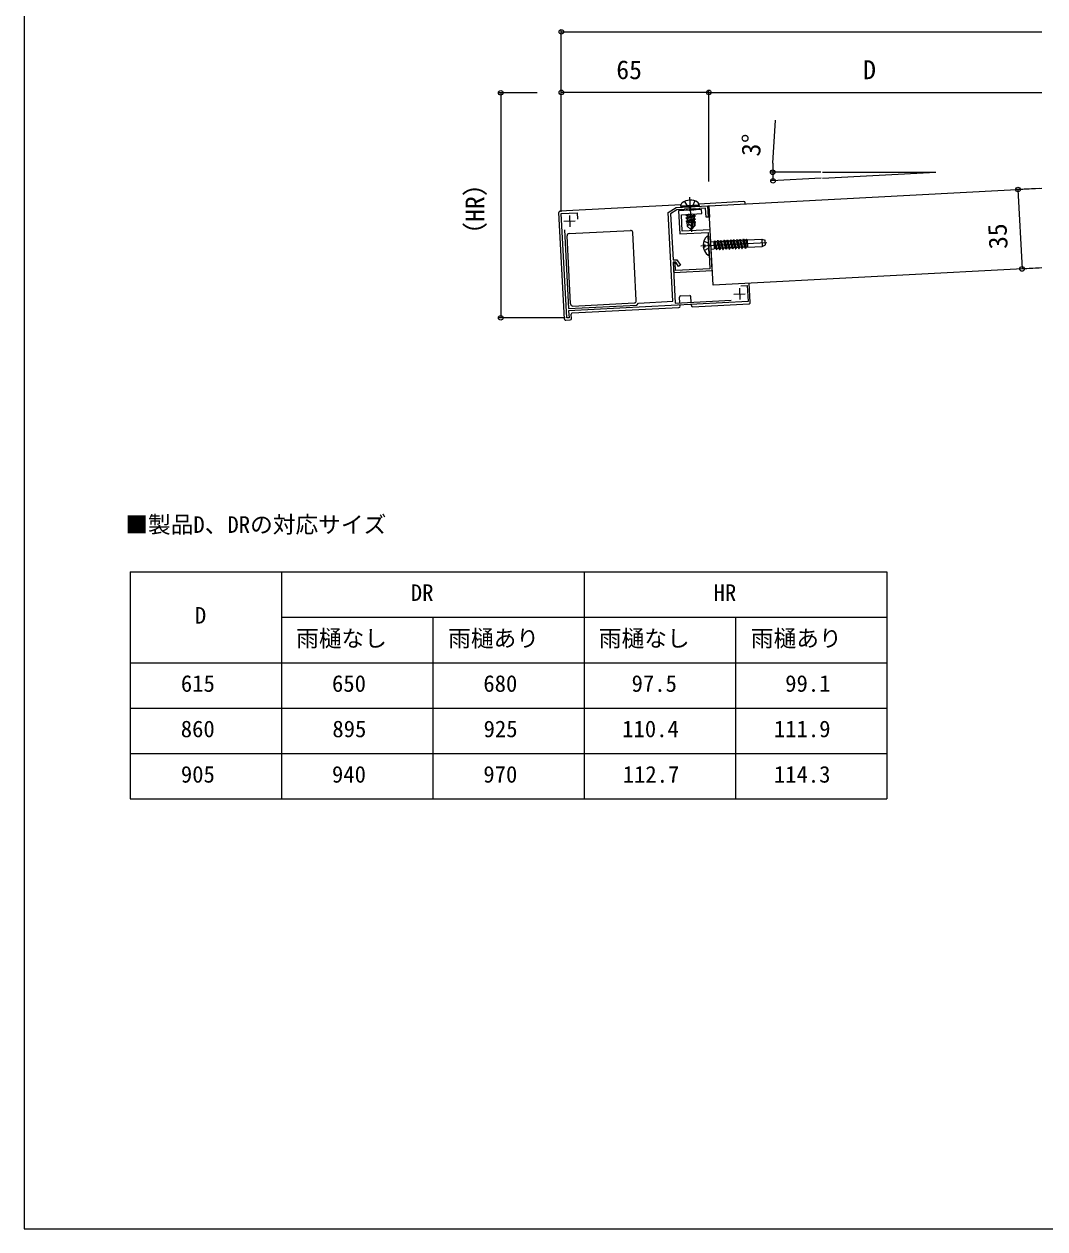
# Model space of a CAD drawing. Units: millimetres, scale not verified. Extents: x -875 to 875, y -1302 to 1296.
# Drawn here: x -875 to -201, y -1302 to -506 of the extents above; entities that cross this region are included whole.
import ezdxf
from ezdxf.enums import TextEntityAlignment as Align

# ---------------------------------------------------------------- set-up
doc = ezdxf.new("R2010")
doc.units = ezdxf.units.MM
doc.header["$LTSCALE"] = 8
doc.layers.add('0-1_TABLE1', color=7, linetype='Continuous', lineweight=18)
for name, color, linetype in [('0-2_USER1', 3, 'Continuous'), ('0-3_YKK_11', 7, 'Continuous'), ('0-4_YKK_12', 2, 'Continuous'), ('0-5_YKK_13', 4, 'Continuous'), ('0-6_YKK_D', 6, 'Continuous'), ('0-7_YKK_ZWAK', 7, 'Continuous')]:
    doc.layers.add(name, color=color, linetype=linetype)
doc.styles.add('ＭＳ ゴシック', font='')
doc.styles.get('ＭＳ ゴシック').set_extended_font_data('MS Gothic')

msp = doc.modelspace()

# ---------------------------------------------------------------- linework, layer by layer
at = {"layer": '0-1_TABLE1'}
for p, q in [((-805, -868.3), (-305, -868.3)), ((-805, -868.3), (-805, -1018.3)), ((-705, -868.3), (-705, -1018.3)), ((-505, -868.3), (-505, -1018.3)), ((-305, -868.3), (-305, -1018.3)), ((-705, -898.3), (-305, -898.3)), ((-605, -898.3), (-605, -1018.3)), ((-405, -898.3), (-405, -1018.3)), ((-805, -928.3), (-305, -928.3)), ((-805, -958.3), (-305, -958.3)), ((-805, -988.3), (-305, -988.3)), ((-805, -1018.3), (-305, -1018.3))]:
    msp.add_line(p, q, dxfattribs=at)
at = {"layer": '0-3_YKK_11'}
for p, q in [((-518.301, -636.708), (-510.811, -636.315)), ((-514.752, -632.766), (-514.359, -640.256)), ((-402.426, -680.954), (-402.034, -688.444)), ((-405.975, -684.895), (-398.485, -684.502))]:
    msp.add_line(p, q, dxfattribs=at)
for points in [[(-518.001, -642.423), (-515.278, -694.378), (-470.19, -692.015), (-469.054, -690.754), (-446.286, -689.561), (-449.361, -630.873), (-444.277, -627.571), (-423.306, -626.472), (-422.914, -633.962), (-424.411, -634.04), (-424.726, -628.048), (-428.857, -628.265), (-429.259, -628.568), (-430.648, -628.64), (-431.079, -628.381), (-438.744, -628.783), (-439.146, -629.086), (-440.534, -629.158), (-440.966, -628.899), (-443.797, -629.048), (-447.818, -631.659), (-446.217, -662.22), (-443.642, -662.085), (-441.331, -665.644), (-442.589, -666.461), (-444.429, -663.628), (-446.138, -663.718), (-444.725, -690.681), (-407.749, -688.743)], [(-401.524, -679.404), (-397.262, -679.181), (-396.712, -689.667), (-515.2, -695.876), (-514.964, -700.37), (-516.462, -700.449), (-520.073, -631.543), (-509.588, -630.994), (-509.364, -635.256)]]:
    msp.add_lwpolyline(points, dxfattribs=at)
msp.add_lwpolyline([(-420.32, -669.125), (-421.725, -642.312), (-440.15, -643.277), (-440.723, -632.342), (-427.241, -631.636), (-427.383, -628.939), (-434.186, -629.296), (-434.451, -629.49), (-435.275, -629.533), (-435.559, -629.368), (-442.662, -629.74), (-441.861, -645.019), (-423.136, -644.038), (-421.88, -668.005), (-444.649, -669.198), (-444.916, -664.105), (-445.389, -663.679), (-446.099, -664.468), (-445.785, -670.459)], close=True, dxfattribs=at)
at = {"layer": '0-4_YKK_12'}
msp.add_lwpolyline([(-202.555, -667.474), (-419.81, -678.86), (-422.557, -626.432), (-202.555, -614.902)], dxfattribs=at)
at = {"layer": '0-5_YKK_13'}
for p, q in [((-440.928, -625.893), (-520.901, -630.085)), ((-441.021, -626.649), (-440.872, -625.436)), ((-429.038, -626.021), (-441.021, -626.649)), ((-441.021, -626.649), (-440.85, -627.391)), ((-429.13, -626.777), (-440.85, -627.391)), ((-437.409, -628.713), (-437.228, -628.805)), ((-437.228, -628.805), (-436.897, -628.686)), ((-432.587, -628.509), (-435.656, -629.373)), ((-435.32, -620.793), (-434.119, -643.711)), ((-432.59, -628.46), (-432.55, -629.21)), ((-431.738, -628.942), (-432.587, -628.509)), ((-429.038, -626.021), (-429.312, -624.83)), ((-399.417, -623.718), (-429.209, -625.279)), ((-429.038, -626.021), (-429.13, -626.777)), ((-422.925, -627.108), (-422.918, -627.106)), ((-398.59, -625.176), (-398.629, -624.428)), ((-517.921, -701.276), (-521.61, -630.873)), ((-437.865, -632.417), (-436.533, -632.123)), ((-437.865, -632.417), (-437.489, -632.173)), ((-437.865, -632.417), (-437.857, -632.567)), ((-435.635, -632.076), (-437.857, -632.567)), ((-437.857, -632.567), (-437.008, -632.999)), ((-437.755, -634.514), (-431.519, -633.136)), ((-437.755, -634.514), (-436.956, -633.995)), ((-437.755, -634.514), (-437.747, -634.664)), ((-431.511, -633.286), (-437.747, -634.664)), ((-437.747, -634.664), (-436.898, -635.096)), ((-437.645, -636.611), (-433.333, -635.658)), ((-437.645, -636.611), (-436.846, -636.092)), ((-437.645, -636.611), (-437.637, -636.761)), ((-433.369, -635.818), (-437.637, -636.761)), ((-437.228, -628.805), (-437.194, -629.454)), ((-433.291, -631.953), (-437.008, -632.999)), ((-437.008, -632.999), (-436.956, -633.995)), ((-432.367, -632.703), (-436.956, -633.995)), ((-436.898, -635.096), (-436.846, -636.092)), ((-433.199, -635.065), (-436.846, -636.092)), ((-433.469, -636.259), (-436.788, -637.194)), ((-435.14, -629.693), (-434.477, -629.547)), ((-434.7, -629.748), (-434.853, -629.782)), ((-433.202, -635.081), (-434.313, -640.01)), ((-432.55, -634.918), (-434.014, -641.416)), ((-433.08, -629.238), (-431.738, -628.942)), ((-432.257, -634.8), (-432.575, -634.89)), ((-432.465, -635.136), (-432.239, -639.446)), ((-432.448, -635.463), (-431.409, -635.233)), ((-431.401, -635.383), (-432.44, -635.612)), ((-432.409, -631.907), (-432.367, -632.703)), ((-431.519, -633.136), (-432.367, -632.703)), ((-432.31, -633.804), (-432.257, -634.8)), ((-431.409, -635.233), (-432.257, -634.8)), ((-432.2, -635.902), (-432.148, -636.898)), ((-431.731, -629.091), (-432.181, -629.191)), ((-431.731, -629.091), (-431.858, -629.174)), ((-431.738, -628.942), (-431.731, -629.091)), ((-431.519, -633.136), (-431.511, -633.286)), ((-431.409, -635.233), (-431.401, -635.383)), ((-422.468, -630.045), (-422.43, -630.045)), ((-422.468, -632.287), (-422.43, -632.287)), ((-514.873, -644.789), (-474.428, -642.67)), ((-470.497, -689.027), (-472.852, -644.089)), ((-437.637, -636.761), (-436.788, -637.194)), ((-437.02, -637.076), (-436.873, -639.875)), ((-433.758, -637.534), (-436.987, -637.703)), ((-435.625, -638.711), (-436.873, -639.875)), ((-434.43, -642.075), (-436.873, -639.875)), ((-433.714, -637.339), (-434.557, -637.576)), ((-434.313, -640.01), (-434.43, -642.075)), ((-434.43, -642.075), (-433.98, -642.052)), ((-434.313, -640.01), (-434.205, -642.064)), ((-432.239, -639.446), (-434.014, -641.416)), ((-434.014, -641.416), (-433.98, -642.052)), ((-433.98, -642.052), (-431.78, -639.608)), ((-431.894, -637.436), (-432.343, -637.46)), ((-431.78, -639.608), (-432.239, -639.446)), ((-431.453, -637.251), (-431.894, -637.436)), ((-431.894, -637.436), (-431.78, -639.608)), ((-513.937, -691.304), (-516.292, -646.366)), ((-427.924, -653), (-384.242, -650.711)), ((-426.434, -652.283), (-425.111, -652.214)), ((-425.955, -649.78), (-423.088, -651.027)), ((-423.088, -651.027), (-422.086, -652.694)), ((-422.369, -658.68), (-422.993, -646.77)), ((-419.32, -650.296), (-419.344, -650.298)), ((-418.927, -649.525), (-419.32, -650.296)), ((-419.32, -650.296), (-418.047, -654.736)), ((-418.927, -649.525), (-418.777, -649.517)), ((-418.927, -649.525), (-417.576, -655.462)), ((-418.777, -649.517), (-418.305, -650.243)), ((-418.777, -649.517), (-417.426, -655.454)), ((-417.208, -650.186), (-418.305, -650.243)), ((-417.032, -654.683), (-418.305, -650.243)), ((-416.815, -649.414), (-417.208, -650.186)), ((-417.208, -650.186), (-415.935, -654.625)), ((-416.815, -649.414), (-416.665, -649.406)), ((-416.815, -649.414), (-415.463, -655.351)), ((-416.665, -649.406), (-416.193, -650.132)), ((-416.665, -649.406), (-415.314, -655.343)), ((-415.096, -650.075), (-416.193, -650.132)), ((-416.193, -650.132), (-414.92, -654.572)), ((-414.703, -649.303), (-415.096, -650.075)), ((-415.096, -650.075), (-413.823, -654.514)), ((-414.703, -649.303), (-414.553, -649.295)), ((-414.703, -649.303), (-413.351, -655.241)), ((-414.553, -649.295), (-414.081, -650.022)), ((-414.553, -649.295), (-413.201, -655.233)), ((-412.984, -649.964), (-414.081, -650.022)), ((-412.808, -654.461), (-414.081, -650.022)), ((-412.591, -649.192), (-412.984, -649.964)), ((-412.984, -649.964), (-411.711, -654.404)), ((-412.591, -649.192), (-412.441, -649.185)), ((-412.591, -649.192), (-411.239, -655.13)), ((-412.441, -649.185), (-411.969, -649.911)), ((-412.441, -649.185), (-411.089, -655.122)), ((-410.872, -649.853), (-411.969, -649.911)), ((-411.969, -649.911), (-410.696, -654.35)), ((-410.479, -649.082), (-410.872, -649.853)), ((-410.872, -649.853), (-409.599, -654.293)), ((-410.479, -649.082), (-410.329, -649.074)), ((-410.479, -649.082), (-409.127, -655.019)), ((-410.329, -649.074), (-409.857, -649.8)), ((-410.329, -649.074), (-408.977, -655.011)), ((-408.76, -649.743), (-409.857, -649.8)), ((-408.584, -654.24), (-409.857, -649.8)), ((-408.367, -648.971), (-408.76, -649.743)), ((-408.76, -649.743), (-407.487, -654.182)), ((-408.569, -649.733), (-407.296, -654.172)), ((-408.367, -648.971), (-408.217, -648.963)), ((-408.367, -648.971), (-407.015, -654.908)), ((-408.217, -648.963), (-407.745, -649.69)), ((-408.217, -648.963), (-406.865, -654.901)), ((-406.648, -649.632), (-407.745, -649.689)), ((-407.745, -649.69), (-406.472, -654.129)), ((-406.254, -648.86), (-406.648, -649.632)), ((-406.648, -649.632), (-405.375, -654.071)), ((-406.254, -648.86), (-406.105, -648.852)), ((-406.254, -648.86), (-404.903, -654.798)), ((-406.105, -648.852), (-405.633, -649.579)), ((-406.105, -648.852), (-404.753, -654.79)), ((-404.536, -649.521), (-405.633, -649.579)), ((-404.36, -654.018), (-405.633, -649.579)), ((-404.142, -648.75), (-404.536, -649.521)), ((-404.536, -649.521), (-403.263, -653.961)), ((-404.142, -648.75), (-403.993, -648.742)), ((-404.142, -648.75), (-402.791, -654.687)), ((-403.993, -648.742), (-403.521, -649.468)), ((-403.993, -648.742), (-402.641, -654.679)), ((-402.423, -649.411), (-403.521, -649.468)), ((-403.521, -649.468), (-402.248, -653.908)), ((-402.03, -648.639), (-402.423, -649.41)), ((-402.423, -649.41), (-401.15, -653.85)), ((-402.03, -648.639), (-401.881, -648.631)), ((-402.03, -648.639), (-400.679, -654.576)), ((-401.88, -648.631), (-401.409, -649.357)), ((-401.88, -648.631), (-400.529, -654.568)), ((-400.311, -649.3), (-401.409, -649.357)), ((-400.136, -653.797), (-401.409, -649.357)), ((-399.918, -648.528), (-400.311, -649.3)), ((-400.311, -649.3), (-399.038, -653.739)), ((-399.918, -648.528), (-399.768, -648.52)), ((-399.918, -648.528), (-398.567, -654.466)), ((-399.768, -648.52), (-399.297, -649.247)), ((-399.768, -648.52), (-398.417, -654.458)), ((-398.199, -649.189), (-399.297, -649.247)), ((-399.297, -649.247), (-398.024, -653.686)), ((-398.199, -649.189), (-399.132, -649.238)), ((-397.806, -648.417), (-398.199, -649.189)), ((-398.199, -649.189), (-397.13, -652.919)), ((-397.806, -648.417), (-397.656, -648.41)), ((-397.806, -648.417), (-397.234, -650.931)), ((-397.656, -648.41), (-397.279, -650.066)), ((-397.656, -648.41), (-397.341, -648.896)), ((-397.341, -648.896), (-397.084, -653.786)), ((-397.336, -648.992), (-387.605, -648.482)), ((-387.605, -648.485), (-385.315, -649.185)), ((-385.15, -652.34), (-385.315, -649.185)), ((-421.056, -655.073), (-419.099, -654.971)), ((-418.047, -654.736), (-419.108, -654.791)), ((-418.047, -654.736), (-417.576, -655.462)), ((-417.576, -655.462), (-417.426, -655.454)), ((-415.935, -654.625), (-415.463, -655.351)), ((-415.463, -655.351), (-415.314, -655.343)), ((-414.92, -654.572), (-415.314, -655.343)), ((-413.823, -654.514), (-414.92, -654.572)), ((-413.823, -654.514), (-413.351, -655.241)), ((-413.351, -655.241), (-413.201, -655.233)), ((-411.711, -654.404), (-411.239, -655.13)), ((-411.239, -655.13), (-411.089, -655.122)), ((-410.696, -654.35), (-411.089, -655.122)), ((-409.599, -654.293), (-410.696, -654.35)), ((-409.599, -654.293), (-409.127, -655.019)), ((-409.127, -655.019), (-408.977, -655.011)), ((-408.584, -654.24), (-408.977, -655.011)), ((-407.487, -654.182), (-408.584, -654.24)), ((-407.487, -654.182), (-407.015, -654.908)), ((-407.015, -654.908), (-406.865, -654.901)), ((-406.472, -654.129), (-406.865, -654.901)), ((-405.375, -654.071), (-406.472, -654.129)), ((-405.375, -654.071), (-404.903, -654.798)), ((-404.903, -654.798), (-404.753, -654.79)), ((-403.263, -653.961), (-402.791, -654.687)), ((-402.791, -654.687), (-402.641, -654.679)), ((-402.248, -653.908), (-402.641, -654.679)), ((-401.15, -653.85), (-402.248, -653.907)), ((-401.15, -653.85), (-400.679, -654.576)), ((-400.679, -654.576), (-400.529, -654.568)), ((-399.038, -653.739), (-398.567, -654.465)), ((-398.567, -654.465), (-398.417, -654.458)), ((-398.024, -653.686), (-398.417, -654.458)), ((-397.092, -653.637), (-398.024, -653.686)), ((-397.092, -653.637), (-397.859, -653.677)), ((-397.084, -653.786), (-387.354, -653.276)), ((-395.175, -690.337), (-395.842, -677.604)), ((-512.361, -692.723), (-471.916, -690.604)), ((-441.729, -690.524), (-441.925, -686.779)), ((-441.611, -692.771), (-441.651, -692.022)), ((-441.216, -685.991), (-435.224, -685.677)), ((-434.239, -690.131), (-434.436, -686.386)), ((-434.122, -692.378), (-434.161, -691.629)), ((-433.333, -693.088), (-395.885, -691.125)), ((-513.427, -701.041), (-513.584, -698.045)), ((-512.874, -697.257), (-442.321, -693.559)), ((-517.133, -701.986), (-514.137, -701.829))]:
    msp.add_line(p, q, dxfattribs=at)
for points in [[(-438.63, -623.551), (-436.718, -626.93), (-434.955, -627.752)], [(-431.739, -623.19), (-433.288, -626.75), (-434.955, -627.752)], [(-431.511, -633.286), (-432.31, -633.804), (-436.898, -635.096)], [(-431.401, -635.383), (-432.2, -635.902), (-432.422, -635.964)], [(-434.313, -640.01), (-435.625, -638.711), (-435.789, -637.64)], [(-431.453, -637.251), (-432.148, -636.898), (-432.37, -636.96)], [(-426.367, -653.557), (-425.045, -653.487), (-425.111, -652.214)], [(-421.31, -650.22), (-419.353, -650.117), (-419.099, -654.971)], [(-387.605, -648.482), (-387.354, -653.276), (-385.15, -652.34)], [(-425.629, -655.996), (-422.908, -654.457), (-422.086, -652.694)], [(-415.935, -654.625), (-417.032, -654.683), (-417.426, -655.454)], [(-411.711, -654.404), (-412.808, -654.461), (-413.201, -655.233)], [(-403.263, -653.961), (-404.36, -654.018), (-404.753, -654.79)], [(-399.038, -653.739), (-400.136, -653.797), (-400.529, -654.568)]]:
    msp.add_lwpolyline(points, dxfattribs=at)
msp.add_lwpolyline([(-423.306, -626.472), (-422.557, -626.432), (-422.165, -633.921), (-422.914, -633.962)], close=True, dxfattribs=at)
for centre, radius, start, end in [((-439.532, -625.601), 1.35, 125.05588, 173), ((-434.707, -632.477), 9.75, 60.94412, 125.05588), ((-430.628, -625.134), 1.35, 13, 60.94412), ((-399.378, -624.467), 0.75, 3, 93), ((-520.861, -630.834), 0.75, 93, 183), ((-432.837, -635.155), 0.372, 3, 168.52934), ((-474.35, -644.168), 1.5, 3, 93), ((-514.794, -646.287), 1.5, 93, 183), ((-418.487, -652.505), 7.95, 130.71409, 178.40059), ((-423.404, -646.791), 0.411, 3, 130.71409), ((-418.487, -652.505), 7.95, 187.59941, 235.28591), ((-422.78, -658.702), 0.411, 235.28591, 3), ((-512.439, -691.226), 1.5, 183, 273), ((-471.995, -689.106), 1.5, 273, 3), ((-441.176, -686.74), 0.75, 93, 183), ((-435.185, -686.426), 0.75, 3, 93), ((-433.373, -692.339), 0.75, 183, 273), ((-395.924, -690.376), 0.75, 273, 3), ((-512.835, -698.006), 0.75, 93, 183), ((-442.36, -692.81), 0.75, 273, 3), ((-517.172, -701.237), 0.75, 183, 273), ((-514.176, -701.08), 0.75, 273, 3)]:
    msp.add_arc(centre, radius, start, end, dxfattribs=at)
at = {"layer": '0-6_YKK_D'}
for p, q in [((-520.073, -630.543), (-520.073, -510.543)), ((-520.073, -511.543), (-202.555, -511.543)), ((-536.073, -551.787), (-561.079, -551.787)), ((-560.079, -551.787), (-560.079, -700.449)), ((-520.073, -630.543), (-520.073, -550.543)), ((-422.557, -551.543), (-520.073, -551.543)), ((-422.557, -610.432), (-422.557, -550.543)), ((-422.557, -610.432), (-422.557, -550.543)), ((-422.557, -551.543), (-202.555, -551.543)), ((-380.21, -598.289), (-378.623, -569.788)), ((-348.557, -604.287), (-381.377, -604.287)), ((-347.557, -604.287), (-272.557, -604.287)), ((-347.454, -608.212), (-272.557, -604.287)), ((-348.453, -608.265), (-381.228, -609.982)), ((-204.399, -614.998), (-219.379, -615.783)), ((-218.38, -615.731), (-215.634, -668.159)), ((-204.399, -667.57), (-216.633, -668.211)), ((-517.462, -700.449), (-561.079, -700.449))]:
    msp.add_line(p, q, dxfattribs=at)
for centre in [(-520.073, -511.543), (-560.079, -551.787), (-520.073, -551.543), (-422.557, -551.543), (-422.557, -551.543), (-380.377, -604.287), (-380.23, -609.93), (-218.38, -615.731), (-215.634, -668.159), (-560.079, -700.449)]:
    msp.add_circle(centre, 1.5, dxfattribs=at)
for start, end in [(176.81118, 180), (180, 183)]:
    msp.add_arc((-272.557, -604.287), 107.82, start, end, dxfattribs=at)
at = {"layer": '0-7_YKK_ZWAK'}
msp.add_line((-875, 1247.7), (-875, -1302.3), dxfattribs=at)
msp.add_lwpolyline([(-875, -1302.3), (875, -1302.3), (875, 1247.7)], dxfattribs=at)

# ---------------------------------------------------------------- texts
at = {"layer": '0-1_TABLE1', "style": 'ＭＳ ゴシック'}
for s, p in [('DR', (-619.489, -890.8)), ('HR', (-419.446, -890.8)), ('D', (-762.116, -905.8)), ('雨樋なし', (-695.27, -921.013)), ('雨樋あり', (-594.801, -921.013)), ('雨樋なし', (-495.27, -921.013)), ('雨樋あり', (-394.801, -921.013)), ('615', (-771.406, -950.8)), ('650', (-671.577, -950.8)), ('680', (-571.577, -950.8)), ('97.5', (-473.622, -950.8)), ('99.1', (-372.131, -950.8)), ('860', (-771.491, -980.8)), ('895', (-671.321, -980.8)), ('925', (-571.406, -980.8)), ('110.4', (-479.844, -980.8)), ('111.9', (-379.588, -980.8)), ('905', (-771.406, -1010.8)), ('940', (-671.577, -1010.8)), ('970', (-571.577, -1010.8)), ('112.7', (-479.503, -1010.8)), ('114.3', (-379.631, -1010.8))]:
    msp.add_text(s, height=11, dxfattribs=at).set_placement(p, align=Align.BOTTOM_LEFT)
at = {"layer": '0-2_USER1', "style": 'ＭＳ ゴシック'}
msp.add_text('■製品D、DRの対応サイズ', height=11, dxfattribs=at).set_placement((-808.153, -845.828), align=Align.BOTTOM_LEFT)
at = {"layer": '0-6_YKK_D', "style": 'ＭＳ ゴシック'}
for s, p in [('65', (-483.727, -546.543)), ('D', (-320.621, -546.543))]:
    msp.add_text(s, height=12.46, dxfattribs=at).set_placement(p, align=Align.BOTTOM_LEFT)
for s, rotation, p in [('3°', 86.811, (-384.994, -594.273)), ('（HR）', 90, (-567.108, -654.081)), ('35', 92.998, (-221.354, -654.553))]:
    msp.add_text(s, height=12.46, rotation=rotation, dxfattribs=at).set_placement(p, align=Align.BOTTOM_LEFT)

doc.saveas('drawing.dxf')
